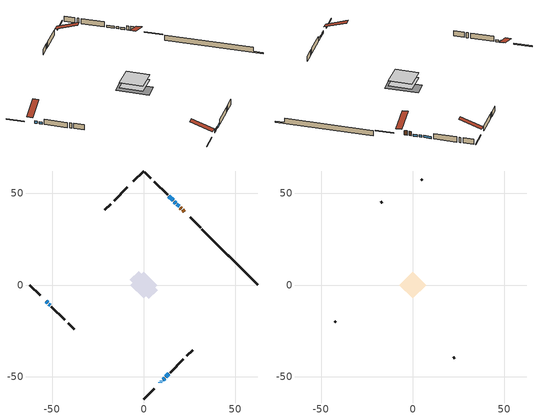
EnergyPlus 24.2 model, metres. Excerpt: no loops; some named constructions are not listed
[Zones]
conditioned space
 floor adiabatic (AdiabaticFloorConstruction): -7.27,0 0,7.27 7.27,0 0,-7.27 z1.45
 floor foundation (Slab1 construction): -7.62,2.8 -2.8,7.62 7.62,-2.8 2.8,-7.62 z-0.99
 wall outside (RimJoist1 construction): 0,-62.19 5.71,-56.48 / -62.19,0 -56.48,-5.71 / 0,62.19 -5.71,56.48 / 31.08,31.12 25.36,36.83 z1.45:1.75
 wall outside (AdiabaticWallConstruction 1): 22.18,40.01 21.21,40.98 / 20.56,41.64 19.96,42.23 z1.45:3.48
 wall outside (AdiabaticWallConstruction): 8.89,-53.3 9.04,-53.16 / 9.69,-52.5 9.92,-52.27 z1.45:2.67; -53.3,-8.89 -52.48,-9.72 / 12.02,-50.17 13.67,-48.52 z1.45:2.47; 19.31,42.89 18.14,44.06 / 16.03,46.16 13.7,48.5 z1.45:2.42; 17.48,44.71 16.69,45.5 / 10.57,-51.62 11.37,-50.83 / -51.82,-10.37 -51.03,-11.17 z1.45:2.37
 wall outside (Wall1 construction): 14.33,-47.86 21.55,-40.64 / -50.37,-11.82 -43.15,-19.04 / -8.89,53.3 -16.11,46.08 / 13.04,49.15 5.82,56.37 z1.45:3.89
 wall outside (Wall3 construction): 23.47,-38.73 26.72,-35.48 / -41.24,-20.96 -37.99,-24.21 / -18.03,44.17 -21.28,40.92 / 3.91,58.29 0.66,61.54 z1.45:3.89
 wall foundation (FoundationWall1 construction): 31.73,30.46,-0.99 31.73,30.46,1.45 59.15,3.05,1.45 59.15,3.05,-0.51 62.19,0,-0.51 62.19,0,-0.99
 window (WindowConstruction 4): 8.89,-53.3 9.04,-53.16 z1.45:2.67
 window (WindowConstruction 8): -53.3,-8.89 -52.48,-9.72 z1.45:2.46
 window (WindowConstruction 5): 9.69,-52.5 9.92,-52.28 z1.45:2.67
 window (WindowConstruction): 19.31,42.89 18.14,44.06 z1.45:2.42
 window (WindowConstruction 1): 17.48,44.71 16.69,45.5 z1.45:2.36
 window (WindowConstruction 2): 10.58,-51.62 11.37,-50.83 z1.45:2.36
 window (WindowConstruction 3): -51.82,-10.37 -51.03,-11.17 z1.45:2.36
 window (WindowConstruction 6): 16.03,46.16 13.7,48.5 z1.45:2.42
 window (WindowConstruction 7): 12.02,-50.17 13.67,-48.52 z1.45:2.46
 door (Door): 22.18,40.01 21.21,40.98 z1.45:3.48
 door (Door 1): 20.56,41.64 19.96,42.23 z1.45:3.48
 ceiling adiabatic (AdiabaticFloorConstruction): 0,-7.27 7.27,0 0,7.27 -7.27,0 z1.45
attic - vented
 floor to conditioned space (Floor1 construction Reversed): -7.27,0 0,7.27 7.27,0 0,-7.27 z3.89
 wall outside (Wall2 construction): 22.21,-39.99 22.81,-39.38 / -42.5,-19.7 -41.89,-20.3 / -16.77,45.43 -17.37,44.82 / 5.16,57.03 4.56,57.63 z1.45:3.89
 roof outside (Roof1 construction): 8.24,-53.96,3.89 1.15,-46.87,7.23 -0.72,-48.74,7.23 6.37,-55.83,3.89; -53.96,-8.24,3.89 -46.87,-1.15,7.23 -48.74,0.72,7.23 -55.83,-6.37,3.89; -8.24,53.96,3.89 -1.15,46.87,7.23 0.72,48.74,7.23 -6.37,55.83,3.89; 22.84,39.35,3.89 15.76,32.27,7.23 17.62,30.4,7.23 24.71,37.49,3.89
[Material] Roughness=Rough; Thermal Absorptance=0.9
Name | Thickness {m} | Conductivity {W/m-K} | Density {kg/m3} | Specific Heat {J/kg-K} | Solar Absorptance | Visible Absorptance
ceiling stud and cavity | 0.1397 | 0.0798965 | 65.682 | 1177.47 | 0.7 | 0.7
gypsum board | 0.0127 | 0.160291 | 801 | 837.4 | 0.6 | 0.6
[Construction]
Floor1 construction: ceiling stud and cavity, gypsum board
[Schedule:Day:Interval]
interior lighting schedule day 1: No, 01:00, 0.100909, 04:00, 0.0840909, 05:00, 0.0925, 06:00, 0.151364, 07:00, 0.252273, 08:00, 0.319545, 10:00, 0.344773, 11:00, 0.327955, 12:00, 0.311136, 13:00, 0.302727, 14:00, 0.294318, 15:00, 0.311136, 16:00, 0.344773, 17:00, 0.420455, 18:00, 0.546591, 19:00, 0.723182, 20:00, 0.891364, 21:00, 0.925, 22:00, 0.664318, 23:00, 0.336364, 24:00, 0.151364
interior lighting schedule day 2: No, 01:00, 0.0927273, 04:00, 0.0772727, 05:00, 0.085, 06:00, 0.139091, 07:00, 0.231818, 08:00, 0.293636, 10:00, 0.316818, 11:00, 0.301364, 12:00, 0.285909, 13:00, 0.278182, 14:00, 0.270455, 15:00, 0.285909, 16:00, 0.316818, 17:00, 0.386364, 18:00, 0.502273, 19:00, 0.664545, 20:00, 0.819091, 21:00, 0.85, 22:00, 0.610455, 23:00, 0.309091, 24:00, 0.139091
interior lighting schedule day 3: No, 01:00, 0.0845455, 04:00, 0.0704545, 05:00, 0.0775, 06:00, 0.126818, 07:00, 0.211364, 08:00, 0.267727, 10:00, 0.288864, 11:00, 0.274773, 12:00, 0.260682, 13:00, 0.253636, 14:00, 0.246591, 15:00, 0.260682, 16:00, 0.288864, 17:00, 0.352273, 18:00, 0.457955, 19:00, 0.605909, 20:00, 0.746818, 21:00, 0.775, 22:00, 0.556591, 23:00, 0.281818, 24:00, 0.126818
interior lighting schedule day 4: No, 01:00, 0.0763636, 04:00, 0.0636364, 05:00, 0.07, 06:00, 0.114545, 07:00, 0.190909, 08:00, 0.241818, 10:00, 0.260909, 11:00, 0.248182, 12:00, 0.235455, 13:00, 0.229091, 14:00, 0.222727, 15:00, 0.235455, 16:00, 0.260909, 17:00, 0.318182, 18:00, 0.413636, 19:00, 0.547273, 20:00, 0.674545, 21:00, 0.7, 22:00, 0.502727, 23:00, 0.254545, 24:00, 0.114545
interior lighting schedule day 5: No, 01:00, 0.0727273, 04:00, 0.0606061, 05:00, 0.0666667, 06:00, 0.109091, 07:00, 0.181818, 08:00, 0.230303, 10:00, 0.248485, 11:00, 0.236364, 12:00, 0.224242, 13:00, 0.218182, 14:00, 0.212121, 15:00, 0.224242, 16:00, 0.248485, 17:00, 0.30303, 18:00, 0.393939, 19:00, 0.521212, 20:00, 0.642424, 21:00, 0.666667, 22:00, 0.478788, 23:00, 0.242424, 24:00, 0.109091
interior lighting schedule day 6: No, 01:00, 0.0745455, 04:00, 0.0621212, 05:00, 0.0683333, 06:00, 0.111818, 07:00, 0.186364, 08:00, 0.236061, 10:00, 0.254697, 11:00, 0.242273, 12:00, 0.229848, 13:00, 0.223636, 14:00, 0.217424, 15:00, 0.229848, 16:00, 0.254697, 17:00, 0.310606, 18:00, 0.403788, 19:00, 0.534242, 20:00, 0.658485, 21:00, 0.683333, 22:00, 0.490758, 23:00, 0.248485, 24:00, 0.111818
interior lighting schedule day 7: No, 01:00, 0.08, 04:00, 0.0666667, 05:00, 0.0733333, 06:00, 0.12, 07:00, 0.2, 08:00, 0.253333, 10:00, 0.273333, 11:00, 0.26, 12:00, 0.246667, 13:00, 0.24, 14:00, 0.233333, 15:00, 0.246667, 16:00, 0.273333, 17:00, 0.333333, 18:00, 0.433333, 19:00, 0.573333, 20:00, 0.706667, 21:00, 0.733333, 22:00, 0.526667, 23:00, 0.266667, 24:00, 0.12
interior lighting schedule day 8: No, 01:00, 0.0890909, 04:00, 0.0742424, 05:00, 0.0816667, 06:00, 0.133636, 07:00, 0.222727, 08:00, 0.282121, 10:00, 0.304394, 11:00, 0.289545, 12:00, 0.274697, 13:00, 0.267273, 14:00, 0.259848, 15:00, 0.274697, 16:00, 0.304394, 17:00, 0.371212, 18:00, 0.482576, 19:00, 0.638485, 20:00, 0.78697, 21:00, 0.816667, 22:00, 0.586515, 23:00, 0.29697, 24:00, 0.133636
interior lighting schedule day 9: No, 01:00, 0.0972727, 04:00, 0.0810606, 05:00, 0.0891667, 06:00, 0.145909, 07:00, 0.243182, 08:00, 0.30803, 10:00, 0.332348, 11:00, 0.316136, 12:00, 0.299924, 13:00, 0.291818, 14:00, 0.283712, 15:00, 0.299924, 16:00, 0.332348, 17:00, 0.405303, 18:00, 0.526894, 19:00, 0.697121, 20:00, 0.859242, 21:00, 0.891667, 22:00, 0.640379, 23:00, 0.324242, 24:00, 0.145909
interior lighting schedule day 10: No, 01:00, 0.105455, 04:00, 0.0878788, 05:00, 0.0966667, 06:00, 0.158182, 07:00, 0.263636, 08:00, 0.333939, 10:00, 0.360303, 11:00, 0.342727, 12:00, 0.325152, 13:00, 0.316364, 14:00, 0.307576, 15:00, 0.325152, 16:00, 0.360303, 17:00, 0.439394, 18:00, 0.571212, 19:00, 0.755758, 20:00, 0.931515, 21:00, 0.966667, 22:00, 0.694242, 23:00, 0.351515, 24:00, 0.158182
interior lighting schedule day 11: No, 01:00, 0.109091, 04:00, 0.0909091, 05:00, 0.1, 06:00, 0.163636, 07:00, 0.272727, 08:00, 0.345455, 10:00, 0.372727, 11:00, 0.354545, 12:00, 0.336364, 13:00, 0.327273, 14:00, 0.318182, 15:00, 0.336364, 16:00, 0.372727, 17:00, 0.454545, 18:00, 0.590909, 19:00, 0.781818, 20:00, 0.963636, 21:00, 1, 22:00, 0.718182, 23:00, 0.363636, 24:00, 0.163636
occupants schedule day: No, 05:00, 0.426829, 06:00, 0.719512, 07:00, 1, 08:00, 0.670732, 09:00, 0.329268, 14:00, 0.170732, 15:00, 0.231707, 16:00, 0.329268, 17:00, 0.5, 18:00, 0.670732, 19:00, 0.829268, 21:00, 1, 22:00, 0.853659, 23:00, 0.646341, 24:00, 0.426829
occupants schedule default day; clothes dryer schedule default day; cooking range schedule default day; misc plug loads schedule default day; general water use schedule default day; exterior lighting schedule default day: No, 24:00, 0
clothes dryer schedule day: No, 01:00, 0.123457, 02:00, 0.0740741, 03:00, 0.0493827, 04:00, 0.0246914, 05:00, 0.0493827, 06:00, 0.0740741, 07:00, 0.197531, 08:00, 0.395062, 09:00, 0.592593, 10:00, 0.839506, 11:00, 0.962963, 12:00, 1, 13:00, 0.91358, 14:00, 0.82716, 15:00, 0.716049, 16:00, 0.753086, 17:00, 0.679012, 18:00, 0.666667, 20:00, 0.62963, 21:00, 0.641975, 22:00, 0.666667, 23:00, 0.54321, 24:00, 0.296296
cooking range schedule day: No, 05:00, 0.0597015, 06:00, 0.11194, 07:00, 0.171642, 08:00, 0.291045, 11:00, 0.343284, 12:00, 0.402985, 13:00, 0.462687, 14:00, 0.343284, 15:00, 0.291045, 16:00, 0.402985, 17:00, 0.567164, 18:00, 1, 19:00, 0.850746, 20:00, 0.432836, 21:00, 0.291045, 22:00, 0.231343, 23:00, 0.171642, 24:00, 0.11194
misc plug loads schedule day: No, 06:00, 0.705882, 07:00, 0.745098, 08:00, 0.803922, 15:00, 0.823529, 16:00, 0.862745, 17:00, 0.921569, 18:00, 0.980392, 19:00, 1, 20:00, 0.980392, 21:00, 0.941176, 22:00, 0.862745, 23:00, 0.784314, 24:00, 0.72549
general water use schedule day: No, 01:00, 0.315068, 03:00, 0.287671, 04:00, 0.342466, 05:00, 0.369863, 06:00, 0.520548, 07:00, 0.60274, 08:00, 0.534247, 10:00, 0.506849, 11:00, 0.465753, 14:00, 0.479452, 15:00, 0.534247, 16:00, 0.589041, 17:00, 0.69863, 18:00, 0.876712, 19:00, 0.890411, 20:00, 0.986301, 21:00, 1, 22:00, 0.863014, 23:00, 0.616438, 24:00, 0.465753
exterior lighting schedule day: No, 01:00, 0.566667, 03:00, 0.524167, 05:00, 0.495833, 06:00, 0.5525, 07:00, 0.623333, 08:00, 0.580833, 09:00, 0.439167, 10:00, 0.354167, 12:00, 0.34, 13:00, 0.354167, 14:00, 0.396667, 15:00, 0.425, 16:00, 0.495833, 17:00, 0.623333, 18:00, 0.793333, 19:00, 0.906667, 20:00, 0.963333, 21:00, 0.991667, 22:00, 0.920833, 23:00, 0.793333, 24:00, 0.665833
exterior lighting schedule day 1: No, 01:00, 0.528571, 03:00, 0.488929, 05:00, 0.4625, 06:00, 0.515357, 07:00, 0.581429, 08:00, 0.541786, 09:00, 0.409643, 10:00, 0.330357, 12:00, 0.317143, 13:00, 0.330357, 14:00, 0.37, 15:00, 0.396429, 16:00, 0.4625, 17:00, 0.581429, 18:00, 0.74, 19:00, 0.845714, 20:00, 0.898571, 21:00, 0.925, 22:00, 0.858929, 23:00, 0.74, 24:00, 0.621071
exterior lighting schedule day 10: No, 01:00, 0.552381, 03:00, 0.510952, 05:00, 0.483333, 06:00, 0.538571, 07:00, 0.607619, 08:00, 0.56619, 09:00, 0.428095, 10:00, 0.345238, 12:00, 0.331429, 13:00, 0.345238, 14:00, 0.386667, 15:00, 0.414286, 16:00, 0.483333, 17:00, 0.607619, 18:00, 0.773333, 19:00, 0.88381, 20:00, 0.939048, 21:00, 0.966667, 22:00, 0.897619, 23:00, 0.773333, 24:00, 0.649048
exterior lighting schedule day 11: No, 01:00, 0.571429, 03:00, 0.528571, 05:00, 0.5, 06:00, 0.557143, 07:00, 0.628571, 08:00, 0.585714, 09:00, 0.442857, 10:00, 0.357143, 12:00, 0.342857, 13:00, 0.357143, 14:00, 0.4, 15:00, 0.428571, 16:00, 0.5, 17:00, 0.628571, 18:00, 0.8, 19:00, 0.914286, 20:00, 0.971429, 21:00, 1, 22:00, 0.928571, 23:00, 0.8, 24:00, 0.671429
exterior lighting schedule day 2: No, 01:00, 0.485714, 03:00, 0.449286, 05:00, 0.425, 06:00, 0.473571, 07:00, 0.534286, 08:00, 0.497857, 09:00, 0.376429, 10:00, 0.303571, 12:00, 0.291429, 13:00, 0.303571, 14:00, 0.34, 15:00, 0.364286, 16:00, 0.425, 17:00, 0.534286, 18:00, 0.68, 19:00, 0.777143, 20:00, 0.825714, 21:00, 0.85, 22:00, 0.789286, 23:00, 0.68, 24:00, 0.570714
exterior lighting schedule day 3: No, 01:00, 0.442857, 03:00, 0.409643, 05:00, 0.3875, 06:00, 0.431786, 07:00, 0.487143, 08:00, 0.453929, 09:00, 0.343214, 10:00, 0.276786, 12:00, 0.265714, 13:00, 0.276786, 14:00, 0.31, 15:00, 0.332143, 16:00, 0.3875, 17:00, 0.487143, 18:00, 0.62, 19:00, 0.708571, 20:00, 0.752857, 21:00, 0.775, 22:00, 0.719643, 23:00, 0.62, 24:00, 0.520357
exterior lighting schedule day 4: No, 01:00, 0.4, 03:00, 0.37, 05:00, 0.35, 06:00, 0.39, 07:00, 0.44, 08:00, 0.41, 09:00, 0.31, 10:00, 0.25, 12:00, 0.24, 13:00, 0.25, 14:00, 0.28, 15:00, 0.3, 16:00, 0.35, 17:00, 0.44, 18:00, 0.56, 19:00, 0.64, 20:00, 0.68, 21:00, 0.7, 22:00, 0.65, 23:00, 0.56, 24:00, 0.47
exterior lighting schedule day 5: No, 01:00, 0.380952, 03:00, 0.352381, 05:00, 0.333333, 06:00, 0.371429, 07:00, 0.419048, 08:00, 0.390476, 09:00, 0.295238, 10:00, 0.238095, 12:00, 0.228571, 13:00, 0.238095, 14:00, 0.266667, 15:00, 0.285714, 16:00, 0.333333, 17:00, 0.419048, 18:00, 0.533333, 19:00, 0.609524, 20:00, 0.647619, 21:00, 0.666667, 22:00, 0.619048, 23:00, 0.533333, 24:00, 0.447619
exterior lighting schedule day 6: No, 01:00, 0.390476, 03:00, 0.36119, 05:00, 0.341667, 06:00, 0.380714, 07:00, 0.429524, 08:00, 0.400238, 09:00, 0.302619, 10:00, 0.244048, 12:00, 0.234286, 13:00, 0.244048, 14:00, 0.273333, 15:00, 0.292857, 16:00, 0.341667, 17:00, 0.429524, 18:00, 0.546667, 19:00, 0.624762, 20:00, 0.66381, 21:00, 0.683333, 22:00, 0.634524, 23:00, 0.546667, 24:00, 0.45881
exterior lighting schedule day 7: No, 01:00, 0.419048, 03:00, 0.387619, 05:00, 0.366667, 06:00, 0.408571, 07:00, 0.460952, 08:00, 0.429524, 09:00, 0.324762, 10:00, 0.261905, 12:00, 0.251429, 13:00, 0.261905, 14:00, 0.293333, 15:00, 0.314286, 16:00, 0.366667, 17:00, 0.460952, 18:00, 0.586667, 19:00, 0.670476, 20:00, 0.712381, 21:00, 0.733333, 22:00, 0.680952, 23:00, 0.586667, 24:00, 0.492381
exterior lighting schedule day 8: No, 01:00, 0.466667, 03:00, 0.431667, 05:00, 0.408333, 06:00, 0.455, 07:00, 0.513333, 08:00, 0.478333, 09:00, 0.361667, 10:00, 0.291667, 12:00, 0.28, 13:00, 0.291667, 14:00, 0.326667, 15:00, 0.35, 16:00, 0.408333, 17:00, 0.513333, 18:00, 0.653333, 19:00, 0.746667, 20:00, 0.793333, 21:00, 0.816667, 22:00, 0.758333, 23:00, 0.653333, 24:00, 0.548333
exterior lighting schedule day 9: No, 01:00, 0.509524, 03:00, 0.47131, 05:00, 0.445833, 06:00, 0.496786, 07:00, 0.560476, 08:00, 0.522262, 09:00, 0.394881, 10:00, 0.318452, 12:00, 0.305714, 13:00, 0.318452, 14:00, 0.356667, 15:00, 0.382143, 16:00, 0.445833, 17:00, 0.560476, 18:00, 0.713333, 19:00, 0.815238, 20:00, 0.86619, 21:00, 0.891667, 22:00, 0.827976, 23:00, 0.713333, 24:00, 0.59869
